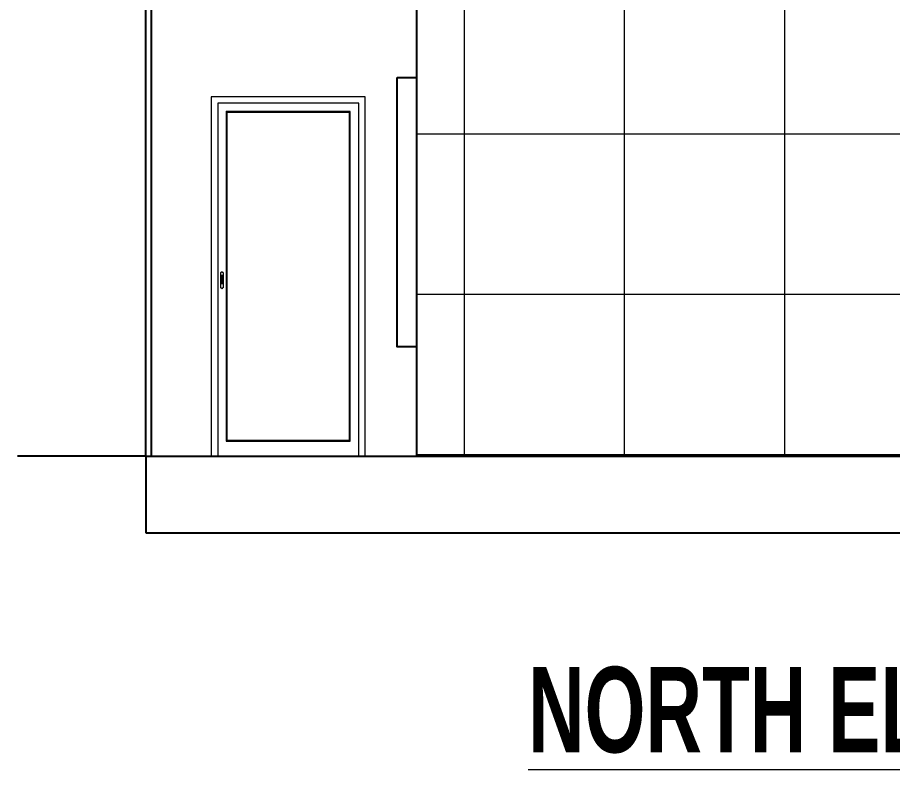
# Model space of a CAD drawing. Header units: inches. Extents: x -9985691 to 3643, y -3270716 to 4788.
# Drawn here: x -4967392 to -4967187.3, y -3265798.6 to -3265622.8 of the extents above; entities that cross this region are included whole.
import ezdxf

# ---------------------------------------------------------------- set-up
doc = ezdxf.new("R2010")
doc.units = ezdxf.units.IN
doc.header["$LTSCALE"] = 2
doc.header["$MEASUREMENT"] = 0
doc.linetypes.add('ACAD_ISO02W100', pattern=[15, 12, -3])
doc.layers.get('0').update_dxf_attribs({"linetype": 'CONTINUOUS'})
for name, color, linetype, lineweight in [('HATCH', 60, 'ACAD_ISO02W100', 13), ('Text-100.w', 254, 'CONTINUOUS', 9), ('window', 4, 'CONTINUOUS', 13)]:
    doc.layers.add(name, color=color, linetype=linetype, lineweight=lineweight)
doc.styles.add('Arial', font='arial.ttf', dxfattribs={"width": 0.8, "height": 12})

msp = doc.modelspace()

# ---------------------------------------------------------------- hatches: boundary and pattern name
at = {"layer": 'HATCH', "transparency": 33554661}
h = msp.add_hatch(dxfattribs=at)
h.set_pattern_fill('ANSI37', color=256, scale=300, angle=45)
h.paths.add_polyline_path([(-4966998.02, -3265506.34), (-4966998.02, -3265389.34), (-4966998.02, -3265353.34), (-4967298.67, -3265353.34), (-4967298.67, -3265389.34), (-4967298.67, -3265725.34), (-4967022.03, -3265725.34), (-4967022.03, -3265618.34), (-4966998.02, -3265618.34)])

# ---------------------------------------------------------------- linework, layer by layer
at = {"ltscale": 0.5}
for p, q in [((-4967360.69, -3265725.34), (-4967360.69, -3265353.34)), ((-4967362.03, -3265725.34), (-4967362.03, -3265389.34)), ((-4967298.67, -3265389.34), (-4967298.67, -3265725.34)), ((-4967362.03, -3265725.34), (-4967392.03, -3265725.34)), ((-4967362.03, -3265725.34), (-4967362.03, -3265743.34)), ((-4967362.03, -3265725.34), (-4967012.57, -3265725.34)), ((-4967362.03, -3265743.34), (-4967012.57, -3265743.34))]:
    msp.add_line(p, q, dxfattribs=at)
msp.add_lwpolyline([(-4967303.17, -3265636.84), (-4967298.67, -3265636.84), (-4967298.67, -3265699.84), (-4967303.17, -3265699.84)], close=True, dxfattribs=at)
at = {"layer": 'window'}
for p, q in [((-4967343.01, -3265645.03), (-4967343.23, -3265644.8)), ((-4967314.38, -3265645.03), (-4967314.16, -3265644.8)), ((-4967344.47, -3265682.49), (-4967344.46, -3265682.45)), ((-4967344.47, -3265682.52), (-4967344.46, -3265682.45)), ((-4967344.47, -3265682.52), (-4967344.47, -3265682.49)), ((-4967344.47, -3265685.91), (-4967344.47, -3265682.52)), ((-4967344.46, -3265682.45), (-4967344.44, -3265682.42)), ((-4967344.44, -3265682.42), (-4967344.42, -3265682.39)), ((-4967344.39, -3265682.36), (-4967344.42, -3265682.39)), ((-4967344.36, -3265682.34), (-4967344.39, -3265682.36)), ((-4967344.36, -3265682.34), (-4967344.32, -3265682.32)), ((-4967344.28, -3265682.31), (-4967344.32, -3265682.32)), ((-4967344.24, -3265682.3), (-4967344.28, -3265682.31)), ((-4967344.2, -3265682.3), (-4967344.24, -3265682.3)), ((-4967344.16, -3265682.3), (-4967344.2, -3265682.3)), ((-4967344.16, -3265682.3), (-4967344.12, -3265682.31)), ((-4967344.12, -3265682.31), (-4967344.08, -3265682.32)), ((-4967344.08, -3265682.32), (-4967344.04, -3265682.34)), ((-4967344.04, -3265682.34), (-4967344.01, -3265682.36)), ((-4967344.01, -3265682.36), (-4967343.98, -3265682.39)), ((-4967343.96, -3265682.42), (-4967343.98, -3265682.39)), ((-4967343.94, -3265682.45), (-4967343.96, -3265682.42)), ((-4967343.93, -3265682.49), (-4967343.94, -3265682.45)), ((-4967343.93, -3265682.49), (-4967343.93, -3265682.52)), ((-4967343.93, -3265682.52), (-4967343.93, -3265685.91)), ((-4967344.37, -3265683.19), (-4967344.38, -3265683.22)), ((-4967344.38, -3265683.22), (-4967344.38, -3265683.24)), ((-4967344.38, -3265683.24), (-4967344.38, -3265684.95)), ((-4967344.38, -3265684.97), (-4967344.38, -3265684.95)), ((-4967344.37, -3265684.99), (-4967344.38, -3265684.97)), ((-4967344.36, -3265683.17), (-4967344.37, -3265683.19)), ((-4967344.36, -3265685.01), (-4967344.37, -3265684.99)), ((-4967344.35, -3265683.15), (-4967344.36, -3265683.17)), ((-4967344.33, -3265683.13), (-4967344.35, -3265683.15)), ((-4967344.31, -3265683.12), (-4967344.33, -3265683.13)), ((-4967344.28, -3265683.11), (-4967344.31, -3265683.12)), ((-4967344.26, -3265683.1), (-4967344.28, -3265683.11)), ((-4967344.23, -3265683.09), (-4967344.26, -3265683.1)), ((-4967344.2, -3265683.09), (-4967344.23, -3265683.09)), ((-4967344.17, -3265683.09), (-4967344.2, -3265683.09)), ((-4967344.14, -3265683.1), (-4967344.17, -3265683.09)), ((-4967344.12, -3265683.11), (-4967344.14, -3265683.1)), ((-4967344.09, -3265683.12), (-4967344.12, -3265683.11)), ((-4967344.07, -3265683.13), (-4967344.09, -3265683.12)), ((-4967344.05, -3265683.15), (-4967344.07, -3265683.13)), ((-4967344.04, -3265683.17), (-4967344.05, -3265683.15)), ((-4967344.03, -3265683.19), (-4967344.04, -3265683.17)), ((-4967344.03, -3265684.99), (-4967344.04, -3265685.01)), ((-4967344.02, -3265683.22), (-4967344.03, -3265683.19)), ((-4967344.02, -3265684.97), (-4967344.03, -3265684.99)), ((-4967344.02, -3265683.24), (-4967344.02, -3265683.22)), ((-4967344.02, -3265684.95), (-4967344.02, -3265683.24)), ((-4967344.02, -3265684.95), (-4967344.02, -3265684.97)), ((-4967344.47, -3265685.95), (-4967344.47, -3265685.91)), ((-4967344.46, -3265685.98), (-4967344.47, -3265685.95)), ((-4967344.46, -3265685.98), (-4967344.44, -3265686.01)), ((-4967344.44, -3265686.01), (-4967344.42, -3265686.04)), ((-4967344.42, -3265686.04), (-4967344.39, -3265686.07)), ((-4967344.36, -3265686.09), (-4967344.39, -3265686.07)), ((-4967344.35, -3265685.03), (-4967344.36, -3265685.01)), ((-4967344.32, -3265686.11), (-4967344.36, -3265686.09)), ((-4967344.33, -3265685.05), (-4967344.35, -3265685.03)), ((-4967344.31, -3265685.07), (-4967344.33, -3265685.05)), ((-4967344.32, -3265686.11), (-4967344.28, -3265686.12)), ((-4967344.28, -3265685.08), (-4967344.31, -3265685.07)), ((-4967344.26, -3265685.09), (-4967344.28, -3265685.08)), ((-4967344.24, -3265686.13), (-4967344.28, -3265686.12)), ((-4967344.23, -3265685.09), (-4967344.26, -3265685.09)), ((-4967344.2, -3265686.13), (-4967344.24, -3265686.13)), ((-4967344.2, -3265685.09), (-4967344.23, -3265685.09)), ((-4967344.17, -3265685.09), (-4967344.2, -3265685.09)), ((-4967344.2, -3265686.13), (-4967344.16, -3265686.13)), ((-4967344.14, -3265685.09), (-4967344.17, -3265685.09)), ((-4967344.16, -3265686.13), (-4967344.12, -3265686.12)), ((-4967344.12, -3265685.08), (-4967344.14, -3265685.09)), ((-4967344.09, -3265685.07), (-4967344.12, -3265685.08)), ((-4967344.08, -3265686.11), (-4967344.12, -3265686.12)), ((-4967344.07, -3265685.05), (-4967344.09, -3265685.07)), ((-4967344.04, -3265686.09), (-4967344.08, -3265686.11)), ((-4967344.05, -3265685.03), (-4967344.07, -3265685.05)), ((-4967344.04, -3265685.01), (-4967344.05, -3265685.03)), ((-4967344.04, -3265686.09), (-4967344.01, -3265686.07)), ((-4967344.01, -3265686.07), (-4967343.98, -3265686.04)), ((-4967343.98, -3265686.04), (-4967343.96, -3265686.01)), ((-4967343.94, -3265685.98), (-4967343.96, -3265686.01)), ((-4967343.93, -3265685.91), (-4967343.94, -3265685.98)), ((-4967343.93, -3265685.95), (-4967343.94, -3265685.98)), ((-4967343.93, -3265685.95), (-4967343.93, -3265685.91)), ((-4967343.01, -3265721.65), (-4967343.23, -3265721.87)), ((-4967314.16, -3265721.87), (-4967314.38, -3265721.65))]:
    msp.add_line(p, q, dxfattribs=at)
for points in [[(-4967346.69, -3265725.34), (-4967310.69, -3265725.34), (-4967310.69, -3265641.34), (-4967346.69, -3265641.34)], [(-4967343.23, -3265721.87), (-4967314.16, -3265721.87), (-4967314.16, -3265644.8), (-4967343.23, -3265644.8)], [(-4967343.01, -3265721.65), (-4967314.38, -3265721.65), (-4967314.38, -3265645.03), (-4967343.01, -3265645.03)]]:
    msp.add_lwpolyline(points, close=True, dxfattribs=at)
msp.add_lwpolyline([(-4967312.19, -3265725.34), (-4967312.19, -3265642.84), (-4967345.19, -3265642.84), (-4967345.19, -3265725.34)], dxfattribs=at)

# ---------------------------------------------------------------- texts
at = {"layer": 'Text-100.w', "insert": (-4967187.57, -3265774.65), "char_height": 20, "width": 569.1024, "attachment_point": 2, "style": 'Arial'}
msp.add_mtext('\\A1;{\\fArial Narrow|b1|i0|c0|p34;\\L NORTH ELEVATION}', dxfattribs=at)

doc.saveas('drawing.dxf')
